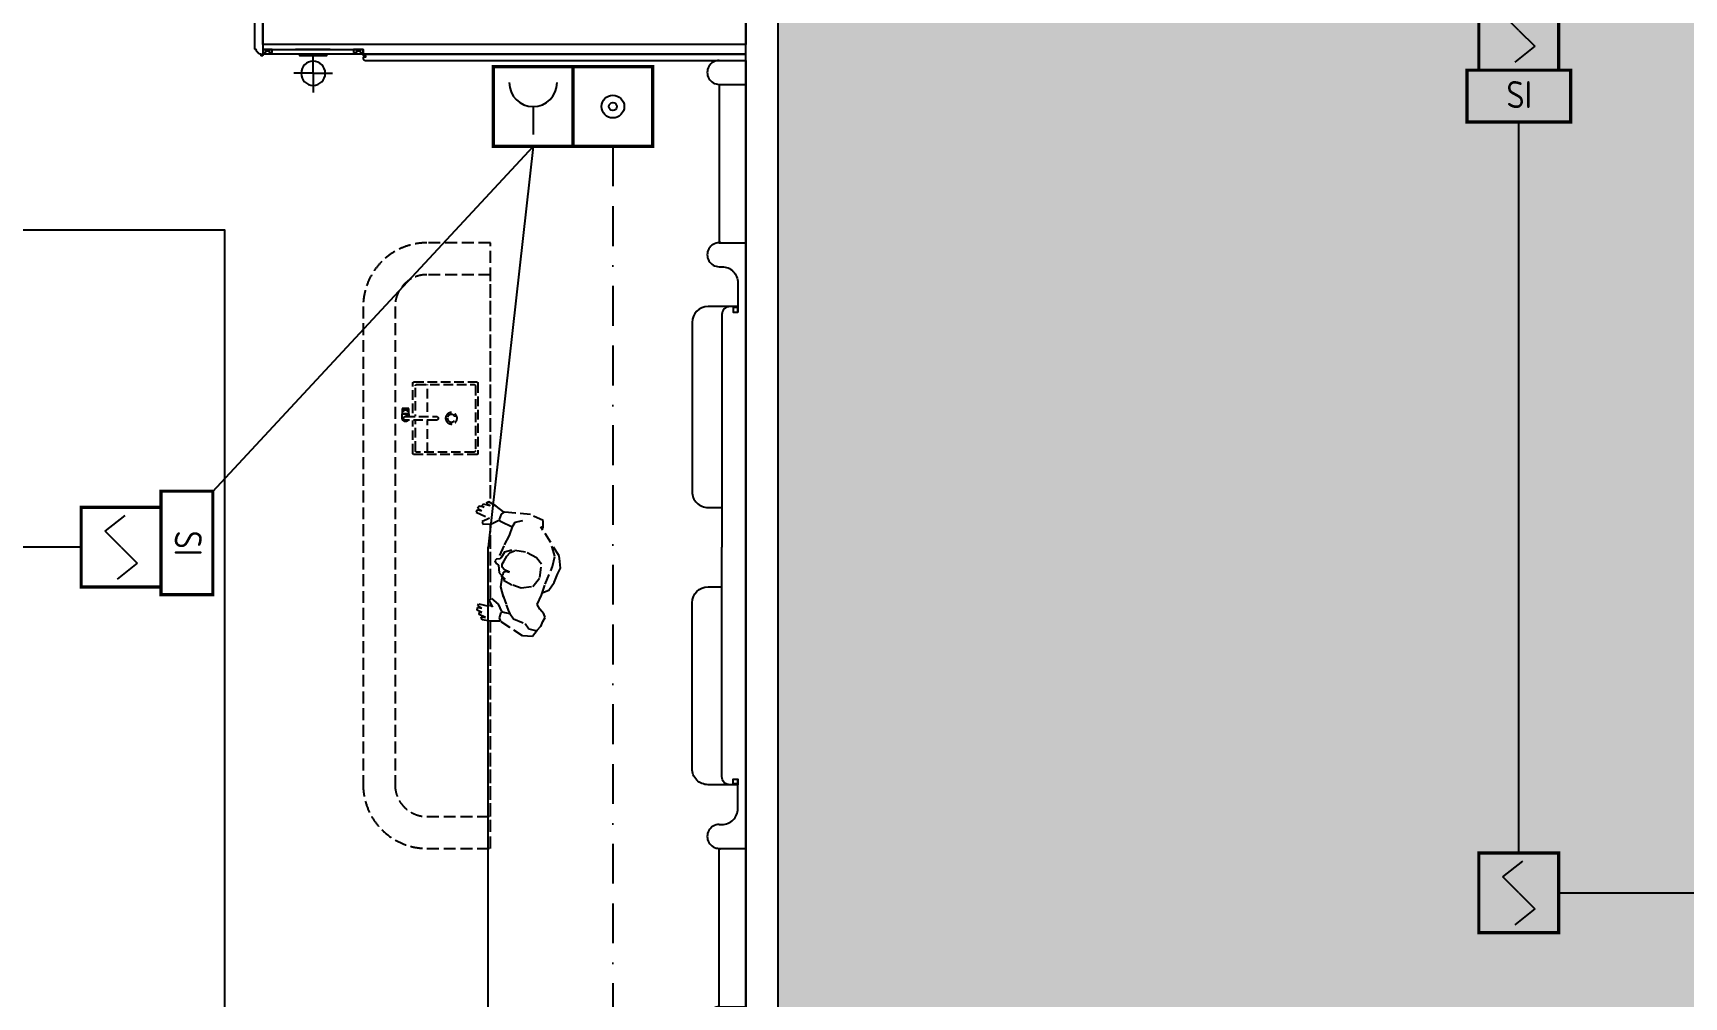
# Model space of a CAD drawing. Extents: x -284868 to 304789, y -137694 to 137894.
# Drawn here: x 198018 to 208371, y -75037 to -68988 of the extents above; entities that cross this region are included whole.
import ezdxf
from ezdxf.enums import TextEntityAlignment as Align

# ---------------------------------------------------------------- set-up
doc = ezdxf.new("R2010")
doc.units = 0
doc.set_wipeout_variables(frame=1)
doc.linetypes.add('BORDER2', pattern=[0.875, 0.25, -0.125, 0.25, -0.125, 0, -0.125])
doc.linetypes.add('DASH', pattern=[0.35, 0.25, -0.1])
doc.layers.get('0').update_dxf_attribs({"linetype": 'CONTINUOUS'})
for name, color, linetype in [('0-墙', 4, 'CONTINUOUS'), ('0-非设计区域', 251, 'CONTINUOUS'), ('E-FIRE-CIRC', 120, 'CONTINUOUS'), ('E-FIRE-EQPM', 3, 'CONTINUOUS'), ('EQUIP-消防', 3, 'CONTINUOUS'), ('EQUIP-隔离模块', 241, 'CONTINUOUS'), ('P-完成面', 42, 'CONTINUOUS'), ('P-平面家具', 3, 'CONTINUOUS'), ('WIRE-消防电源', 2, 'TG_D'), ('WIRE-照明', 130, 'CONTINUOUS'), ('WIRE-电话插孔', 120, 'BORDER2')]:
    doc.layers.add(name, color=color, linetype=linetype)
doc.styles.add('_TEL_DIM', font='SIMPLEX', dxfattribs={"width": 0.8, "height": 3.5, "bigfont": 'HZTXT'})
doc.styles.get("Standard").update_dxf_attribs({"font": 'GBENOR', "bigfont": 'GBCBIG'})
doc.styles.add('TG_LINETYPE', font='SIMPLEX', dxfattribs={"width": 0.8, "height": 3, "bigfont": 'HZTXT'})
doc.linetypes.add('TG_D', pattern='A,2,-0.3,["D",TG_LINETYPE,S=0.1,R=0,X=-0.23,Y=-0.15],0', length=2.3)

# ---------------------------------------------------------------- blocks, each defined once
blk = doc.blocks.new('*U406')
blk.add_line((-202, 244), (-202, 29))
at = {"color": 250}
blk.add_wipeout([(1, 82), (4, 85), (7, 89), (10, 92), (12, 96), (15, 101), (17, 105), (18, 109), (20, 114), (21, 118), (22, 123), (23, 127), (23, 132), (23, 137), (23, 142), (22, 146), (21, 151), (20, 155), (19, 160), (17, 164), (15, 169), (13, 173), (10, 177), (8, 181), (5, 184), (1, 188), (-2, 191), (-6, 194), (-9, 197), (-13, 199), (-18, 202), (-22, 204), (-26, 205), (-31, 207), (-35, 208), (-40, 209), (-44, 210), (-49, 210), (-54, 210), (-59, 210), (-63, 209), (-68, 208), (-72, 207), (-77, 206), (-81, 204), (-86, 202), (-90, 200), (-94, 197), (-98, 195), (-101, 192), (-105, 188), (-108, 185), (-111, 181), (-114, 178), (-116, 174), (-119, 169), (-121, 165), (-122, 161), (-124, 156), (-125, 152), (-126, 147), (-127, 143), (-127, 138), (-127, 133), (-127, 128), (-126, 124), (-125, 119), (-124, 115), (-123, 110), (-121, 106), (-119, 101), (-117, 97), (-114, 93), (-112, 89), (-109, 86), (-105, 82), (-102, 79), (-98, 76), (-95, 73), (-91, 71), (-86, 68), (-82, 66), (-78, 65), (-73, 63), (-69, 62), (-64, 61), (-60, 60), (-55, 60), (-50, 60), (-45, 60), (-41, 61), (-36, 62), (-32, 63), (-27, 64), (-23, 66), (-18, 68), (-14, 70), (-10, 73), (-6, 75), (-3, 78)], dxfattribs=at)
for points in [[(-160, 135), (-172, 135), (-172, 219), (-160, 219)], [(-160, 53), (-172, 53), (-172, 135), (-160, 135)]]:
    blk.add_hatch(color=256).paths.add_polyline_path(points)
for q in [(-172, 217), (-172, 53)]:
    blk.add_line((-172, 135), q)
at = {"color": 251}
for q in [(-52, 255), (-172, 135), (68, 135), (-52, 15)]:
    blk.add_line((-52, 135), q, dxfattribs=at)
for points in [[(-172, 53), (-160, 53), (-160, 219), (-172, 219)], [(-172, 53), (-172, 53), (-172, 217), (-172, 217)]]:
    blk.add_lwpolyline(points, close=True)
blk.add_circle((-52, 135), 75)
blk = doc.blocks.new('A$C9f6c0471')
for p, q in [((-167, 3044), (0, 3044)), ((0, 3044), (0, -3044)), ((-167, 2894), (-167, 1905)), ((-167, 2894), (0, 2894)), ((-167, 1900), (0, 1900)), ((-167, -1900), (0, -1900)), ((-167, -2894), (-167, -1905)), ((-167, -2894), (0, -2894)), ((-167, -3044), (0, -3044))]:
    blk.add_line(p, q)
for points in [[(-167, 1900), (-162, 1900), (-162, 1905), (-167, 1905)], [(-80, 1500), (-80, 1465), (-50, 1465), (-50, 1500)], [(-50, 1500), (-80, 1500)], [(-50, 1495), (-80, 1495)], [(-50, 1500), (-50, 1500)], [(-80, -1500), (-80, -1465), (-50, -1465), (-50, -1500)], [(-50, -1495), (-80, -1495)], [(-50, -1500), (-80, -1500)], [(-50, -1500), (-50, -1500)], [(-167, -1900), (-162, -1900), (-162, -1905), (-167, -1905)], [(-167, -1900), (-162, -1900), (-162, -1905), (-167, -1905)], [(-167, -1900), (-162, -1900), (-162, -1905), (-167, -1905)]]:
    blk.add_lwpolyline(points)
for points in [[(-167, 1750), (-150, 1750, -0.414214), (-50, 1650), (-50, 1465)], [(-50, 1500), (-237, 1500, 0.414213), (-337, 1400, 0), (-337, 1400), (-337, 339, 0.414214), (-237, 239), (-150, 239)], [(-80, 1500), (-100, 1500, 0.414214), (-150, 1450), (-150, -10)], [(-80, -1500), (-100, -1500, -0.414214), (-150, -1450), (-150, -10)], [(-50, -1500), (-237, -1500, -0.414214), (-337, -1400), (-337, -359, 0), (-337, -359, -0.414213), (-237, -259), (-150, -259)], [(-167, -1750), (-150, -1750, 0.414214), (-50, -1650), (-50, -1465)]]:
    blk.add_lwpolyline(points, format="xyb")
for centre in [(-167, 2969), (-167, 1825), (-167, -1825), (-167, -2969)]:
    blk.add_arc(centre, 75, 89.9911, 270.0089)
blk = doc.blocks.new('HNRJNR')
at = {"layer": 'P-平面家具', "color": 251, "linetype": 'DASH', "ltscale": 300}
blk.add_line((71741, -79160), (71741, -79690), dxfattribs=at)
at = {"layer": 'P-平面家具', "linetype": 'DASH', "ltscale": 300}
blk.add_lwpolyline([(71627, -79150), (71627, -79700, 0.414214), (71637, -79710), (72127, -79710, 0.414214), (72137, -79700), (72137, -79150, 0.414214), (72127, -79140), (71637, -79140, 0.414214)], format="xyb", close=True, dxfattribs=at)
at = {"layer": 'P-平面家具', "color": 251, "linetype": 'DASH', "ltscale": 300}
blk.add_lwpolyline([(71647, -79170), (71647, -79680, 0.414214), (71657, -79690), (72107, -79690, 0.414214), (72117, -79680), (72117, -79170, 0.414214), (72107, -79160), (71657, -79160, 0.414214)], format="xyb", close=True, dxfattribs=at)
for radius in [45, 30]:
    blk.add_circle((71929, -79425), radius, dxfattribs=at)
at = {"color": 251, "linetype": 'DASH', "ltscale": 300}
blk.add_wipeout([(71591, -79410), (71811, -79410), (71822, -79414), (71826, -79425), (71822, -79436), (71812, -79440), (71591, -79440)], dxfattribs=at).dxf.layer = 'P-平面家具'
at = {"layer": 'P-平面家具', "color": 251, "linetype": 'DASH', "ltscale": 300}
blk.add_lwpolyline([(71544, -79425), (71544, -79461), (71596, -79461), (71596, -79440)], dxfattribs=at)
for points in [[(71546, -79461), (71546, -79463), (71594, -79463), (71594, -79461)], [(71596, -79463), (71596, -79503), (71544, -79503), (71544, -79463), (71596, -79463)]]:
    blk.add_lwpolyline(points, close=True, dxfattribs=at)
blk.add_lwpolyline([(71555, -79425), (71555, -79425, 0.414214), (71570, -79440), (71811, -79440, 0.414214), (71826, -79425), (71826, -79425, 0.414214), (71811, -79410), (71570, -79410, 0.414214)], format="xyb", close=True, dxfattribs=at)
blk.add_lwpolyline([(71550, -79482, 0.764079), (71590, -79482), (71584, -79482, -0.632511), (71556, -79482), (71550, -79482)], format="xyb", dxfattribs=at)
blk.add_arc((71570, -79425), 26, 35.2345, 324.7655, dxfattribs=at)
blk = doc.blocks.new('A$C78095CF1')
at = {"color": 251, "linetype": 'DASH', "ltscale": 300}
blk.add_wipeout([(673, 62), (712, 104), (722, 0), (736, 0), (743, 37), (750, 2), (769, 7), (774, 42), (776, 25), (793, 30), (797, 69), (800, 69), (805, 48), (821, 62), (810, 121), (788, 185), (833, 372), (823, 471), (772, 488), (776, 469), (693, 574), (672, 597), (586, 680), (543, 700), (520, 696), (496, 693), (465, 693), (433, 692), (369, 674), (338, 639), (317, 635), (244, 630), (218, 658), (198, 696), (175, 713), (142, 707), (104, 702), (69, 689), (68, 690), (18, 674), (0, 605), (43, 425), (45, 418), (26, 365), (23, 354), (12, 296), (28, 282), (35, 302), (36, 303), (40, 263), (57, 259), (59, 275), (64, 240), (83, 236), (90, 266), (97, 233), (111, 232), (121, 337), (160, 295), (176, 307), (154, 366), (113, 405), (120, 466), (134, 451), (175, 416), (214, 384), (277, 341), (340, 328), (352, 326), (367, 298), (418, 275), (425, 253), (437, 241), (453, 249), (458, 259), (464, 259), (532, 264), (559, 266), (623, 276), (642, 279), (658, 278), (696, 278), (707, 277), (720, 172), (679, 132), (659, 78), (657, 74)], dxfattribs=at).dxf.layer = 'P-平面家具'
at = {"layer": 'P-平面家具', "color": 251, "linetype": 'DASH', "ltscale": 300}
for p, q in [((142, 707), (175, 713)), ((175, 713), (198, 696)), ((18, 674), (0, 605)), ((0, 605), (25, 500)), ((69, 691), (18, 674)), ((61, 630), (66, 689)), ((88, 592), (61, 630)), ((88, 592), (61, 630)), ((65, 672), (69, 691)), ((104, 702), (69, 689)), ((92, 503), (88, 592)), ((92, 503), (88, 592)), ((142, 704), (104, 702)), ((198, 696), (218, 658)), ((218, 658), (244, 630)), ((244, 630), (317, 635)), ((317, 635), (399, 634)), ((338, 639), (369, 674)), ((369, 674), (433, 692)), ((399, 634), (535, 643)), ((433, 692), (496, 693)), ((496, 693), (543, 700)), ((535, 643), (610, 633)), ((543, 700), (586, 680)), ((586, 680), (623, 663)), ((610, 633), (693, 574)), ((623, 663), (675, 593)), ((25, 500), (45, 418)), ((120, 466), (92, 503)), ((319, 481), (355, 557)), ((319, 419), (319, 481)), ((355, 557), (432, 584)), ((432, 584), (525, 564)), ((525, 564), (558, 515)), ((558, 515), (569, 426)), ((693, 574), (776, 469)), ((776, 469), (772, 488)), ((772, 488), (823, 471)), ((823, 471), (833, 372)), ((23, 354), (12, 296)), ((45, 418), (23, 354)), ((43, 425), (66, 407)), ((66, 407), (106, 405)), ((113, 405), (115, 431)), ((154, 366), (113, 405)), ((115, 431), (120, 466)), ((128, 455), (120, 466)), ((169, 422), (128, 455)), ((176, 307), (154, 366)), ((231, 372), (169, 422)), ((277, 341), (214, 384)), ((328, 345), (316, 413)), ((367, 298), (338, 354)), ((394, 339), (397, 366)), ((397, 366), (401, 327)), ((569, 426), (551, 328)), ((833, 372), (808, 267)), ((12, 296), (28, 282)), ((28, 282), (35, 312)), ((33, 302), (36, 302)), ((35, 312), (40, 263)), ((40, 263), (57, 259)), ((57, 259), (59, 275)), ((59, 275), (64, 240)), ((64, 240), (83, 236)), ((83, 236), (90, 266)), ((90, 266), (97, 233)), ((111, 234), (121, 337)), ((121, 337), (136, 323)), ((136, 323), (160, 295)), ((160, 295), (176, 307)), ((340, 328), (277, 341)), ((330, 352), (353, 319)), ((361, 330), (382, 327)), ((418, 275), (367, 298)), ((382, 327), (394, 339)), ((401, 327), (413, 306)), ((413, 306), (434, 298)), ((425, 253), (418, 275)), ((437, 241), (425, 253)), ((434, 298), (460, 305)), ((453, 249), (437, 241)), ((464, 273), (453, 249)), ((460, 305), (497, 311)), ((479, 278), (464, 273)), ((559, 266), (464, 259)), ((519, 287), (479, 278)), ((497, 311), (530, 325)), ((551, 330), (519, 287)), ((530, 325), (551, 349)), ((642, 279), (559, 266)), ((707, 277), (642, 279)), ((705, 278), (745, 286)), ((718, 197), (707, 277)), ((745, 286), (776, 335)), ((808, 267), (788, 185)), ((97, 233), (111, 234)), ((657, 74), (679, 132)), ((679, 132), (720, 172)), ((720, 172), (718, 197)), ((767, 173), (727, 172)), ((790, 192), (767, 173)), ((788, 185), (810, 121)), ((810, 121), (821, 62)), ((673, 62), (657, 74)), ((697, 90), (673, 62)), ((712, 104), (697, 90)), ((722, 0), (712, 104)), ((736, 0), (722, 0)), ((743, 33), (736, 0)), ((750, 2), (743, 33)), ((769, 7), (750, 2)), ((774, 42), (769, 7)), ((776, 25), (774, 42)), ((793, 30), (776, 25)), ((798, 79), (793, 30)), ((800, 69), (797, 69)), ((805, 48), (798, 79)), ((821, 62), (805, 48))]:
    blk.add_line(p, q, dxfattribs=at)
blk = doc.blocks.new('$equip$00002649')
for p, q in [((-0.5, 0.5), (-0.5, -0.5)), ((0.5, 0.5), (-0.5, 0.5)), ((0.5, -0.5), (0.5, 0.5)), ((-0.2, 0.2), (0.05, 0.4)), ((0, 0), (-0.2, 0.2)), ((0, 0), (0.2, -0.2)), ((0.2, -0.2), (-0.05, -0.4)), ((-0.5, -0.5), (0.5, -0.5))]:
    blk.add_line(p, q)
at = {"const_width": 0.04}
blk.add_lwpolyline([(-0.5, 0.5), (0.5, 0.5), (0.5, -0.5), (-0.5, -0.5), (-0.5, 0.5), (0.5, 0.5)], dxfattribs=at)
for p in [(0, 0.5), (-0.5, 0), (0.5, 0), (0, -0.5)]:
    blk.add_point(p)
at = {"color": 7, "flags": 1}
for tag, height, p in [('A', 0.00002, (0, 0)), ('B', 0.4, (0.762, -0.208))]:
    blk.add_attdef(tag, text='', height=height, dxfattribs=at).set_placement(p, align=Align.MIDDLE_CENTER)
blk = doc.blocks.new('$equip$00002657')
for p, q in [((-0.5, 1), (-0.5, 0)), ((0.5, 1), (-0.5, 1)), ((0.5, 0), (0.5, 1)), ((0, 0.5), (0, 0.15)), ((-0.5, 0), (0.5, 0))]:
    blk.add_line(p, q)
at = {"const_width": 0.04}
blk.add_lwpolyline([(-0.5, 1), (0.5, 1), (0.5, 0), (-0.5, 0), (-0.5, 1), (0.5, 1)], dxfattribs=at)
blk.add_arc((0, 0.8), 0.3, 180, 0)
for p in [(0, 1), (-0.5, 0.5), (0.5, 0.5), (0, 0)]:
    blk.add_point(p)
at = {"color": 7, "flags": 1}
for tag, height, p in [('B', 0.4, (0.762, 0.292)), ('A', 0.00002, (0, 0))]:
    blk.add_attdef(tag, text='', height=height, dxfattribs=at).set_placement(p, align=Align.MIDDLE_CENTER)
blk = doc.blocks.new('$equip$00003132')
for p, q in [((0.5, 1), (-0.5, 1)), ((-0.5, 1), (-0.5, 0)), ((0.5, 0), (0.5, 1)), ((-0.5, 0), (0.5, 0))]:
    blk.add_line(p, q)
at = {"const_width": 0.04}
blk.add_lwpolyline([(-0.5, 1), (0.5, 1), (0.5, 0), (-0.5, 0), (-0.5, 1), (0.5, 1)], dxfattribs=at)
for radius in [0.143, 0.0505]:
    blk.add_circle((0, 0.5), radius)
for p in [(0, 1), (-0.5, 0.5), (0.5, 0.5), (0, 0)]:
    blk.add_point(p)
at = {"color": 7, "style": '_TEL_DIM', "flags": 1}
for tag, height, p in [('B', 0.4, (0.755, 0.246)), ('A', 0.00002, (0, 0))]:
    blk.add_attdef(tag, text='', height=height, dxfattribs=at).set_placement(p, align=Align.MIDDLE_CENTER)
blk = doc.blocks.new('$equip$00002776')
for p, q in [((0.65, 0.65), (-0.65, 0.65)), ((-0.65, 0.65), (-0.65, 0)), ((0.65, 0), (0.65, 0.65)), ((-0.65, 0), (0.65, 0))]:
    blk.add_line(p, q)
at = {"const_width": 0.04}
blk.add_lwpolyline([(-0.65, 0.65), (-0.65, 0), (0.65, 0), (0.65, 0.65), (-0.65, 0.65), (-0.65, 0)], dxfattribs=at)
for p in [(0, 0.65), (-0.65, 0.325), (0.65, 0.325), (0, 0)]:
    blk.add_point(p)
at = {"color": 7}
blk.add_attdef('$TEXT$', text='', height=0.4, dxfattribs=at).set_placement((0.006, 0.343), align=Align.MIDDLE_CENTER)
at = {"color": 7, "flags": 1}
for tag, p in [('B', (0.905, 0.246)), ('A', (0, 0))]:
    blk.add_attdef(tag, text='', height=0.4, dxfattribs=at).set_placement(p, align=Align.MIDDLE_CENTER)
blk = doc.blocks.new('A$Ca154d7f9')
at = {"layer": 'E-FIRE-CIRC', "linetype": 'Continuous'}
for p, q in [((4747, 18754), (4747, 23341)), ((4997, 18504), (10446, 18504))]:
    blk.add_line(p, q, dxfattribs=at)
at = {"layer": 'E-FIRE-CIRC'}
blk.add_line((-1716, 11915), (-1716, 20674), dxfattribs=at)
at = {"layer": 'E-FIRE-EQPM', "xscale": 500, "yscale": 500, "zscale": 500}
for p in [(4747, 23916), (4747, 18504)]:
    blk.add_blockref('$equip$00002649', p, dxfattribs=at)
at = {"layer": 'EQUIP-隔离模块'}
ref = blk.add_blockref('$equip$00002776', (4747, 23341), dxfattribs=dict(at, xscale=499.9999999999998, yscale=499.9999999999998, zscale=499.9999999999998))
ref.add_attrib('$TEXT$', 'SI', dxfattribs={"layer": '0', "color": 7, "height": 170, "rotation": 0}).set_placement((4750, 23513), align=Align.MIDDLE_CENTER)

msp = doc.modelspace()

# ---------------------------------------------------------------- hatches: boundary and pattern name
at = {"layer": '0-非设计区域', "ltscale": 3}
h = msp.add_hatch(dxfattribs=at)
h.set_pattern_fill('ANGLE', color=256, scale=100)
h.set_pattern_definition([(0, (-222963.06, 278012.8), (0, 698.5), [508, -190.5]), (90, (-222963.06, 278012.8), (-698.5, 4e-14), [508, -190.5])])
h.paths.add_polyline_path([(202688, -67386), (202688, -75488), (200388, -75488), (200388, -94382), (202188, -94382), (202188, -95588), (211788, -95588), (211788, -99388), (208238, -99388), (208238, -99688), (202188, -99688), (202188, -103688), (211188, -103688), (211188, -106368), (216488, -106368), (216488, -117136), (217338, -117136), (217338, -118589), (228338, -118589), (228338, -65088), (217338, -65088), (217338, -67386), (215838, -67386), (215838, -65088), (203338, -65088), (203338, -67386)])

# ---------------------------------------------------------------- linework, layer by layer
at = {"layer": '0-墙', "ltscale": 3}
msp.add_lwpolyline([(202688, -75288), (202888, -75288), (202888, -75488), (202238, -75488), (202238, -75288), (202488, -75288), (202488, -67386), (202688, -67386), (202688, -75288)], dxfattribs=at)
msp.add_lwpolyline([(199458, -68911), (202488, -68911), (202488, -69061), (199458, -69061)], close=True, dxfattribs=at)
at = {"layer": '0-非设计区域', "ltscale": 3}
msp.add_lwpolyline([(228338, -118589), (228338, -65088), (217338, -65088), (217338, -67386), (215838, -67386), (215838, -65088), (203338, -65088), (203338, -67386), (202688, -67386), (202688, -75488), (200388, -75488), (200388, -94382), (202188, -94382), (202188, -95588), (211788, -95588), (211788, -99388)], dxfattribs=at)
at = {"layer": 'E-FIRE-CIRC'}
msp.add_lwpolyline([(198320, -72215), (194779, -72215)], dxfattribs=at)
at = {"layer": 'P-完成面', "color": 9}
msp.add_line((200088, -69121), (199458, -69121), dxfattribs=at)
at = {"layer": 'P-完成面'}
for points in [[(199408, -69089), (199408, -68873, -0.414214), (199410, -68871), (199456, -68871, -0.414214), (199458, -68873), (199458, -69129, -0.414214), (199456, -69131), (199450, -69131, -0.414214), (199448, -69129), (199448, -69121), (199448, -69121, -0.414214), (199418, -69091), (199418, -69091), (199410, -69091, -0.414214)], [(199503, -69111), (199513, -69111, 0.414214), (199518, -69106), (199518, -69091), (199458, -69091), (199458, -69106, 0.414214), (199463, -69111), (199473, -69111, 0.414214), (199478, -69106), (199478, -69101), (199498, -69101), (199498, -69106, 0.414214)], [(200073, -69111), (200083, -69111, 0.414214), (200088, -69106), (200088, -69091), (200028, -69091), (200028, -69106, 0.414214), (200033, -69111), (200043, -69111, 0.414214), (200048, -69106), (200048, -69101), (200068, -69101), (200068, -69106, 0.414214)]]:
    msp.add_lwpolyline(points, format="xyb", close=True, dxfattribs=at)
msp.add_lwpolyline([(200088, -69129, 0.414214), (200090, -69131), (200103, -69131), (200103, -69141), (200090, -69141, 0.414214), (200088, -69143), (200088, -69146, 0.414214), (200103, -69161), (202488, -69161), (202488, -69121), (200090, -69121, 0.414214), (200088, -69123), (200088, -69129)], format="xyb", dxfattribs=at)
at = {"layer": 'P-平面家具', "linetype": 'DASH', "ltscale": 300}
for points in [[(200887, -74105), (200887, -70305), (200488, -70305, 0.414214), (200088, -70705), (200088, -73705, 0.414214), (200488, -74105)], [(200887, -73905), (200887, -70505), (200488, -70505, 0.414214), (200288, -70705), (200288, -73705, 0.414214), (200488, -73905)]]:
    msp.add_lwpolyline(points, format="xyb", close=True, dxfattribs=at)
at = {"layer": 'WIRE-消防电源', "ltscale": 1000}
msp.add_lwpolyline([(191538, -70223), (199218, -70223), (199218, -84678)], dxfattribs=at)
at = {"layer": 'WIRE-电话插孔', "ltscale": 1000}
msp.add_lwpolyline([(201654, -69700), (201654, -76092), (201928, -77688)], dxfattribs=at)

# ---------------------------------------------------------------- block references
at = {"layer": 'EQUIP-消防', "ltscale": 3, "xscale": 500, "yscale": 500, "zscale": 500}
for name, p in [('$equip$00002657', (201154, -69700)), ('$equip$00002649', (198570, -72215))]:
    msp.add_blockref(name, p, dxfattribs=at)
at = {"layer": 'EQUIP-消防', "ltscale": 3, "xscale": 500, "yscale": 500, "zscale": 500, "rotation": 180}
msp.add_blockref('$equip$00003132', (201654, -69200), dxfattribs=at)
at = {"layer": 'EQUIP-隔离模块'}
ref = msp.add_blockref('$equip$00002776', (198820, -72188), dxfattribs=dict(at, xscale=499.9999999999998, yscale=499.9999999999998, zscale=499.9999999999998, rotation=270))
ref.add_attrib('$TEXT$', 'SI', dxfattribs={"layer": '0', "color": 7, "height": 170, "rotation": 270}).set_placement((198991, -72191), align=Align.MIDDLE_CENTER)
at = {"layer": 'P-完成面', "color": 1, "ltscale": 3}
msp.add_blockref('A$C9f6c0471', (202488, -72205), dxfattribs=at)

# ---------------------------------------------------------------- next in the draw order: block references
at = {"layer": 'P-平面家具', "linetype": 'DASH', "ltscale": 300}
for name, p, xscale, yscale, zscale, rotation in [('*U406', (199911, -69294), -1.008957704772744, 1.008957704772744, 1.008957704772744, 89.99999999995244), ('HNRJNR', (143098, -134946), -0.8, 0.8, 0.8, 180), ('A$C78095CF1', (200586, -72594), -0.8800000001215567, 0.8800000001215565, 0.8800000001215558, 250.6763539170417)]:
    msp.add_blockref(name, p, dxfattribs=dict(at, xscale=xscale, yscale=yscale, zscale=zscale, rotation=rotation))

# ---------------------------------------------------------------- next in the draw order: linework, layer by layer
at = {"layer": 'E-FIRE-CIRC'}
for points in [[(199145, -71865), (201154, -69700)], [(201154, -69700), (200872, -72215)]]:
    msp.add_lwpolyline(points, dxfattribs=at)
at = {"layer": 'P-完成面'}
msp.add_lwpolyline([(199458, -69091), (200088, -69091), (200088, -69121), (202488, -69121)], dxfattribs=at)

# ---------------------------------------------------------------- next in the draw order: block references
at = {"layer": 'WIRE-照明'}
msp.add_blockref('A$Ca154d7f9', (202588, -92888), dxfattribs=at)

doc.saveas('drawing.dxf')
